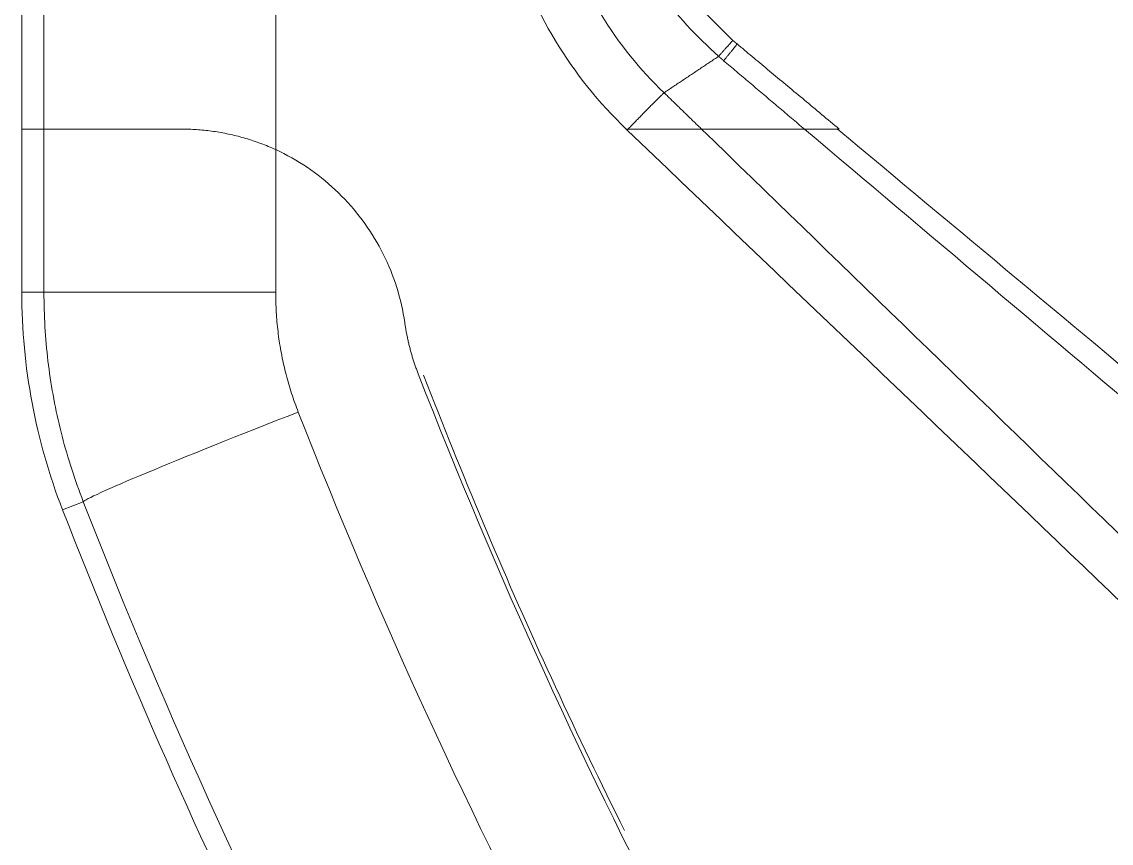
# Model space of a CAD drawing. Header units: inches. Extents: x 0 to 40, y 35.9 to 64.1.
# Drawn here: x 5.111 to 6.088, y 48.781 to 49.517 of the extents above; entities that cross this region are included whole.
import ezdxf

# ---------------------------------------------------------------- set-up
doc = ezdxf.new("R2010")
doc.units = ezdxf.units.IN
doc.header["$MEASUREMENT"] = 0
doc.layers.add('1', color=7, linetype='Continuous')
doc.layers.add('2', color=7, linetype='Continuous')

# ---------------------------------------------------------------- blocks, each defined once
blk = doc.blocks.new('block 731')
at = {"layer": '1', "color": 43, "lineweight": 18, "true_color": 0xccb266}
blk.add_lwpolyline([(5.47172, 49.20044), (5.47495, 49.19211), (5.47818, 49.18377), (5.48144, 49.17543), (5.4847, 49.16713), (5.48799, 49.15883), (5.49128, 49.15052), (5.4946, 49.14222), (5.49792, 49.13395), (5.50127, 49.12565), (5.50463, 49.11738), (5.50802, 49.10911), (5.51139, 49.10084), (5.51481, 49.09261), (5.51823, 49.08434), (5.52168, 49.07611), (5.52512, 49.06787), (5.5286, 49.05964), (5.53208, 49.05141), (5.53558, 49.04321), (5.53909, 49.03501), (5.54262, 49.02681), (5.54617, 49.01861), (5.54974, 49.01041), (5.55332, 49.00225), (5.55692, 48.99408), (5.56052, 48.98592), (5.56416, 48.97775), (5.56779, 48.96959), (5.57146, 48.96146), (5.57513, 48.95329), (5.57882, 48.94516), (5.58252, 48.93706), (5.58624, 48.92893), (5.58998, 48.92084), (5.59373, 48.91271), (5.59749, 48.90461), (5.60128, 48.89652), (5.60507, 48.88845), (5.60889, 48.88036), (5.61272, 48.8723), (5.61656, 48.86424), (5.62041, 48.85617), (5.62429, 48.84811), (5.62818, 48.84009), (5.63209, 48.83202), (5.636, 48.824), (5.63995, 48.81597), (5.64391, 48.80798), (5.64787, 48.79995), (5.65185, 48.79196)], dxfattribs=at)
blk = doc.blocks.new('block 2891')
at = {"layer": '2', "color": 80, "lineweight": 18, "true_color": 0x3fff00}
blk.add_lwpolyline([(5.11145, 52.55218), (5.11145, 49.27568)], dxfattribs=at)
blk = doc.blocks.new('block 2896')
at = {"layer": '2', "color": 80, "lineweight": 18, "true_color": 0x3fff00}
blk.add_lwpolyline([(5.25491, 49.4211), (5.13133, 49.4211)], dxfattribs=at)
blk = doc.blocks.new('block 2898')
at = {"layer": '2', "color": 80, "lineweight": 18, "true_color": 0x3fff00}
blk.add_lwpolyline([(5.14801, 49.07976), (5.16658, 49.08696)], dxfattribs=at)
blk = doc.blocks.new('block 2900')
at = {"layer": '2', "color": 80, "lineweight": 18, "true_color": 0x3fff00}
blk.add_lwpolyline([(5.13133, 49.4211), (5.11145, 49.4211)], dxfattribs=at)
blk = doc.blocks.new('block 2901')
at = {"layer": '2', "color": 80, "lineweight": 18, "true_color": 0x3fff00}
blk.add_lwpolyline([(5.13133, 49.27475), (5.33909, 49.27475)], dxfattribs=at)
blk = doc.blocks.new('block 2902')
at = {"layer": '2', "color": 80, "lineweight": 18, "true_color": 0x3fff00}
blk.add_lwpolyline([(5.33909, 49.27475), (5.33909, 49.40274)], dxfattribs=at)
blk = doc.blocks.new('block 2904')
at = {"layer": '2', "color": 80, "lineweight": 18, "true_color": 0x3fff00}
blk.add_lwpolyline([(5.11145, 49.27475), (5.13133, 49.27475)], dxfattribs=at)
blk = doc.blocks.new('block 2905')
at = {"layer": '2', "color": 80, "lineweight": 18, "true_color": 0x3fff00}
blk.add_lwpolyline([(5.11145, 49.4211), (5.11145, 49.27475)], dxfattribs=at)
blk = doc.blocks.new('block 2906')
at = {"layer": '2', "color": 80, "lineweight": 18, "true_color": 0x3fff00}
blk.add_lwpolyline([(5.13133, 49.4211), (5.13133, 49.27475)], dxfattribs=at)
blk = doc.blocks.new('block 2928')
at = {"layer": '2', "color": 7, "lineweight": 18, "true_color": 0xffffff}
blk.add_lwpolyline([(5.11145, 49.4211), (5.13133, 49.4211)], dxfattribs=at)
blk = doc.blocks.new('block 2929')
at = {"layer": '2', "color": 7, "lineweight": 18, "true_color": 0xffffff}
blk.add_lwpolyline([(5.11145, 49.4211), (5.11145, 52.55218)], dxfattribs=at)
blk = doc.blocks.new('block 2937')
at = {"layer": '2', "color": 7, "lineweight": 18, "true_color": 0xffffff}
blk.add_lwpolyline([(5.13133, 49.4211), (5.25491, 49.4211)], dxfattribs=at)
blk = doc.blocks.new('block 2942')
at = {"layer": '2', "color": 7, "lineweight": 18, "true_color": 0xffffff}
blk.add_lwpolyline([(5.13133, 49.4211), (5.13133, 52.53462)], dxfattribs=at)
blk = doc.blocks.new('block 2944')
at = {"layer": '2', "color": 7, "lineweight": 18, "true_color": 0xffffff}
blk.add_lwpolyline([(5.33909, 52.53462), (5.33909, 49.40274)], dxfattribs=at)
blk = doc.blocks.new('block 2955')
at = {"layer": '2', "color": 80, "lineweight": 18, "true_color": 0x3fff00}
blk.add_open_spline([(5.14801, 49.07976), (5.12386, 49.14194), (5.11145, 49.20806), (5.11145, 49.27475)], degree=3, dxfattribs=at)
blk = doc.blocks.new('block 2956')
at = {"layer": '2', "color": 80, "lineweight": 18, "true_color": 0x3fff00}
blk.add_open_spline([(5.14801, 49.07976), (5.26509, 48.77852), (5.40878, 48.48831), (5.57742, 48.2126)], degree=3, dxfattribs=at)
blk = doc.blocks.new('block 2965')
at = {"layer": '2', "color": 80, "lineweight": 18, "true_color": 0x3fff00}
blk.add_open_spline([(5.35936, 49.1674), (5.25215, 49.12551), (5.16842, 49.09054), (5.16658, 49.08696)], degree=3, dxfattribs=at)
blk = doc.blocks.new('block 2986')
at = {"layer": '2', "color": 7, "lineweight": 18, "true_color": 0xffffff}
blk.add_lwpolyline([(6.34575, 49.00125), (6.33569, 49.00965), (6.32561, 49.01806), (6.31555, 49.02646), (6.30549, 49.03487), (6.29541, 49.04328), (6.28535, 49.05165), (6.27529, 49.06005), (6.26522, 49.06846), (6.25516, 49.07687), (6.2451, 49.08527), (6.23504, 49.09368), (6.22496, 49.10208), (6.2149, 49.11049), (6.20484, 49.1189), (6.19476, 49.1273), (6.1847, 49.13567), (6.17464, 49.14408), (6.16457, 49.15249), (6.15451, 49.16089), (6.14445, 49.1693), (6.13437, 49.1777), (6.12431, 49.18611), (6.11425, 49.19452), (6.10419, 49.20292), (6.09412, 49.21133), (6.08406, 49.21973), (6.074, 49.22814), (6.06392, 49.23655), (6.05386, 49.24492), (6.0438, 49.25332), (6.03372, 49.26173), (6.02366, 49.27014), (6.0136, 49.27854), (6.00353, 49.28695), (5.99347, 49.29535), (5.98341, 49.30376), (5.97335, 49.31217), (5.96327, 49.32057), (5.95321, 49.32898), (5.94315, 49.33735), (5.93307, 49.34576), (5.92301, 49.35416), (5.91296, 49.36257), (5.90288, 49.37097), (5.89282, 49.37938), (5.88276, 49.38779), (5.87268, 49.39619), (5.86262, 49.4046), (5.85256, 49.413), (5.8425, 49.42141)], dxfattribs=at)
blk = doc.blocks.new('block 3016')
at = {"layer": '2', "color": 7, "lineweight": 18, "true_color": 0xffffff}
blk.add_lwpolyline([(5.57897, 49.70625), (5.57902, 49.7006), (5.57918, 49.69495), (5.57942, 49.6893), (5.57976, 49.68369), (5.58019, 49.67807), (5.58073, 49.67245), (5.58135, 49.66684), (5.58205, 49.66126), (5.58285, 49.65564), (5.58374, 49.6501), (5.58474, 49.64451), (5.58581, 49.639), (5.58696, 49.63346), (5.58822, 49.62794), (5.58956, 49.62247), (5.59098, 49.61702), (5.59249, 49.61158), (5.59409, 49.60614), (5.59578, 49.60076), (5.59756, 49.59539), (5.5994, 49.59008), (5.60135, 49.58478), (5.60336, 49.57947), (5.60546, 49.57424), (5.60765, 49.56903), (5.60992, 49.56387), (5.61227, 49.55873), (5.6147, 49.55363), (5.61721, 49.54857), (5.61979, 49.54354), (5.62246, 49.53858), (5.6252, 49.53365), (5.62803, 49.52876), (5.63092, 49.5239), (5.6339, 49.51911), (5.63695, 49.51436), (5.64007, 49.50967), (5.64327, 49.50502), (5.64655, 49.50041), (5.6499, 49.49586), (5.65332, 49.49138), (5.65681, 49.48697), (5.66038, 49.4826), (5.66401, 49.47825), (5.66772, 49.47402), (5.67149, 49.46985), (5.67535, 49.46571), (5.67926, 49.46165), (5.68324, 49.45765), (5.68728, 49.45373)], dxfattribs=at)
blk = doc.blocks.new('block 3017')
at = {"layer": '2', "color": 7, "lineweight": 18, "true_color": 0xffffff}
blk.add_open_spline([(5.65506, 49.4211), (5.6549, 49.42096), (5.65488, 49.42093), (5.65488, 49.42093), (5.65473, 49.42076), (5.65471, 49.42076), (5.65471, 49.42076), (5.65456, 49.42058), (5.65454, 49.42058), (5.65454, 49.42058), (5.65438, 49.42041), (5.65437, 49.42038), (5.65437, 49.42038), (5.65421, 49.4202), (5.65419, 49.4202), (5.65419, 49.4202)], degree=3, knots=[0, 0, 0, 0, 1, 1, 1, 2, 2, 2, 3, 3, 3, 4, 4, 4, 5, 5, 5, 5], dxfattribs=at)
blk = doc.blocks.new('block 3023')
at = {"layer": '2', "color": 7, "lineweight": 18, "true_color": 0xffffff}
blk.add_lwpolyline([(5.8428, 49.4211), (5.84254, 49.4211), (5.84224, 49.4211), (5.84195, 49.4211), (5.84162, 49.4211), (5.84128, 49.4211), (5.84094, 49.4211), (5.84056, 49.4211), (5.84016, 49.4211), (5.83975, 49.4211), (5.83933, 49.4211), (5.83889, 49.4211), (5.83844, 49.4211), (5.83796, 49.4211), (5.83747, 49.4211), (5.83697, 49.4211), (5.83646, 49.4211), (5.83592, 49.4211), (5.83539, 49.4211), (5.83484, 49.4211), (5.83427, 49.4211), (5.83368, 49.4211), (5.8331, 49.4211), (5.83249, 49.4211), (5.83189, 49.4211), (5.83127, 49.4211), (5.83065, 49.4211), (5.83001, 49.4211), (5.82936, 49.4211), (5.82871, 49.4211), (5.82803, 49.4211), (5.82736, 49.4211), (5.82667, 49.4211), (5.82598, 49.4211), (5.82528, 49.4211), (5.82457, 49.4211), (5.82385, 49.4211), (5.82312, 49.4211), (5.8224, 49.4211), (5.82166, 49.4211), (5.8209, 49.4211), (5.82016, 49.4211), (5.8194, 49.4211), (5.81863, 49.4211), (5.81787, 49.4211), (5.8171, 49.4211), (5.8163, 49.4211), (5.81553, 49.4211), (5.81474, 49.4211), (5.81394, 49.4211), (5.81313, 49.4211)], dxfattribs=at)
blk = doc.blocks.new('block 3024')
at = {"layer": '2', "color": 80, "lineweight": 18, "true_color": 0x3fff00}
blk.add_lwpolyline([(5.16658, 49.08696), (5.17362, 49.06894), (5.18073, 49.05096), (5.18792, 49.03298), (5.19515, 49.01506), (5.20246, 48.99715), (5.20981, 48.97927), (5.21724, 48.96142), (5.22473, 48.94364), (5.23227, 48.92587), (5.23989, 48.90809), (5.24755, 48.89038), (5.25529, 48.87268), (5.26309, 48.85504), (5.27094, 48.8374), (5.27887, 48.81983), (5.28684, 48.80226), (5.29489, 48.78472), (5.30298, 48.76722), (5.31117, 48.74975), (5.31938, 48.73229), (5.32767, 48.71489), (5.33602, 48.69749), (5.34445, 48.68016), (5.35292, 48.66284), (5.36145, 48.64554), (5.37004, 48.62828), (5.37871, 48.61106), (5.38742, 48.59386), (5.39621, 48.57671), (5.40506, 48.55955), (5.41397, 48.54246), (5.42294, 48.52538), (5.43197, 48.50836), (5.44106, 48.49134), (5.45021, 48.47435), (5.45943, 48.4574), (5.46871, 48.44049), (5.47805, 48.42357), (5.48745, 48.40673), (5.49691, 48.38991), (5.50643, 48.3731), (5.51603, 48.35632), (5.52567, 48.33958), (5.53539, 48.32291), (5.54516, 48.30623), (5.55499, 48.28956), (5.56488, 48.27295), (5.57484, 48.25638), (5.58486, 48.23981), (5.59494, 48.22331)], dxfattribs=at)
blk = doc.blocks.new('block 3027')
at = {"layer": '2', "color": 80, "lineweight": 18, "true_color": 0x3fff00}
blk.add_lwpolyline([(5.45483, 49.24754), (5.45496, 49.24661), (5.4551, 49.24564), (5.45526, 49.24471), (5.45539, 49.24378), (5.45555, 49.24282), (5.4557, 49.24189), (5.45588, 49.24096), (5.45603, 49.24003), (5.4562, 49.2391), (5.45638, 49.23813), (5.45657, 49.2372), (5.45676, 49.23627), (5.45693, 49.23534), (5.45713, 49.23441), (5.45732, 49.23348), (5.45753, 49.23255), (5.45774, 49.23162), (5.45794, 49.23069), (5.45815, 49.22976), (5.45837, 49.22883), (5.4586, 49.22793), (5.45882, 49.227), (5.45905, 49.22607), (5.45929, 49.22514), (5.45953, 49.22421), (5.45977, 49.22332), (5.46001, 49.22239), (5.46027, 49.22146), (5.46051, 49.22056), (5.46079, 49.21963), (5.46104, 49.21874), (5.4613, 49.21781), (5.46158, 49.21691), (5.46185, 49.21598), (5.46215, 49.21508), (5.46242, 49.21415), (5.46272, 49.21326), (5.46301, 49.21236), (5.4633, 49.21147), (5.46361, 49.21054), (5.46392, 49.20964), (5.46423, 49.20874), (5.46454, 49.20785), (5.46485, 49.20695), (5.46518, 49.20606), (5.46551, 49.20516), (5.46583, 49.20427), (5.46618, 49.20337), (5.46651, 49.20251), (5.46685, 49.20161)], dxfattribs=at)
blk = doc.blocks.new('block 3030')
at = {"layer": '2', "color": 80, "lineweight": 18, "true_color": 0x3fff00}
blk.add_lwpolyline([(5.86981, 48.38871), (5.86031, 48.40428), (5.85089, 48.41985), (5.84152, 48.43546), (5.83222, 48.4511), (5.82297, 48.46674), (5.81377, 48.48245), (5.80464, 48.49816), (5.79556, 48.51394), (5.78654, 48.52972), (5.77758, 48.54553), (5.76867, 48.56138), (5.75984, 48.57722), (5.75105, 48.59314), (5.74232, 48.60906), (5.73366, 48.62501), (5.72504, 48.64099), (5.7165, 48.65701), (5.70801, 48.67303), (5.69957, 48.68912), (5.69118, 48.70521), (5.68286, 48.72133), (5.67461, 48.73749), (5.66639, 48.75368), (5.65824, 48.76991), (5.65016, 48.78613), (5.64214, 48.8024), (5.63416, 48.81873), (5.62625, 48.83506), (5.61838, 48.85139), (5.6106, 48.86778), (5.60286, 48.88422), (5.59518, 48.90065), (5.58755, 48.91712), (5.57999, 48.93362), (5.57248, 48.95016), (5.56503, 48.96673), (5.55765, 48.9833), (5.55031, 48.99994), (5.54304, 49.01658), (5.53582, 49.03325), (5.52865, 49.04996), (5.52156, 49.0667), (5.51451, 49.08345), (5.50754, 49.10026), (5.50061, 49.11707), (5.49374, 49.13392), (5.48693, 49.1508), (5.48018, 49.16771), (5.47348, 49.18463), (5.46685, 49.20161)], dxfattribs=at)
blk = doc.blocks.new('block 3032')
at = {"layer": '2', "color": 80, "lineweight": 18, "true_color": 0x3fff00}
blk.add_lwpolyline([(5.45483, 49.24754), (5.45422, 49.25157), (5.45352, 49.25556), (5.45274, 49.25956), (5.45188, 49.26352), (5.45093, 49.26748), (5.44992, 49.27141), (5.44881, 49.2753), (5.44764, 49.27916), (5.44639, 49.28299), (5.44504, 49.28681), (5.44365, 49.2906), (5.44217, 49.29436), (5.44062, 49.29808), (5.43898, 49.30173), (5.43727, 49.30538), (5.43552, 49.30903), (5.43367, 49.31258), (5.43176, 49.31613), (5.42978, 49.31964), (5.42773, 49.32309), (5.42561, 49.32653), (5.42344, 49.32991), (5.42119, 49.33322), (5.41888, 49.33652), (5.41652, 49.33976), (5.41407, 49.34297), (5.41157, 49.3461), (5.40902, 49.3492), (5.40641, 49.35227), (5.40372, 49.35526), (5.401, 49.35823), (5.39821, 49.36112), (5.39535, 49.36395), (5.39244, 49.36674), (5.38949, 49.36946), (5.38648, 49.37211), (5.38341, 49.37473), (5.38029, 49.37728), (5.37711, 49.37976), (5.37388, 49.38221), (5.37063, 49.38455), (5.3673, 49.38686), (5.36393, 49.38906), (5.36052, 49.39123), (5.35705, 49.39333), (5.35354, 49.39537), (5.34999, 49.39729), (5.34639, 49.39919), (5.34276, 49.40102), (5.33909, 49.40274)], dxfattribs=at)
blk = doc.blocks.new('block 3035')
at = {"layer": '2', "color": 80, "lineweight": 18, "true_color": 0x3fff00}
blk.add_lwpolyline([(5.77255, 48.33917), (5.76284, 48.35498), (5.75317, 48.37086), (5.74358, 48.38675), (5.73403, 48.4027), (5.72456, 48.41865), (5.71514, 48.43463), (5.70577, 48.45065), (5.69647, 48.46671), (5.68722, 48.48276), (5.67803, 48.49888), (5.6689, 48.51501), (5.65984, 48.53116), (5.65084, 48.54736), (5.64188, 48.56358), (5.63299, 48.57984), (5.62417, 48.5961), (5.6154, 48.61243), (5.60669, 48.62876), (5.59804, 48.64513), (5.58944, 48.66156), (5.58092, 48.67796), (5.57244, 48.69443), (5.56404, 48.71093), (5.55568, 48.72743), (5.54738, 48.744), (5.53915, 48.76057), (5.53096, 48.77718), (5.52285, 48.79382), (5.51481, 48.81049), (5.5068, 48.8272), (5.49885, 48.84391), (5.49098, 48.86069), (5.48316, 48.87746), (5.47541, 48.89428), (5.46771, 48.91112), (5.46006, 48.928), (5.45248, 48.94492), (5.44497, 48.96183), (5.4375, 48.97882), (5.43011, 48.9958), (5.42275, 49.01282), (5.41548, 49.02988), (5.40825, 49.04696), (5.40108, 49.06409), (5.39399, 49.08124), (5.38694, 49.0984), (5.37995, 49.11562), (5.37302, 49.13285), (5.36617, 49.15011), (5.35936, 49.1674)], dxfattribs=at)
blk = doc.blocks.new('block 3036')
at = {"layer": '2', "color": 80, "lineweight": 18, "true_color": 0x3fff00}
blk.add_lwpolyline([(5.13133, 49.27475), (5.13135, 49.27086), (5.13138, 49.26697), (5.13145, 49.26311), (5.13156, 49.25925), (5.13168, 49.25536), (5.13185, 49.2515), (5.13202, 49.24767), (5.13223, 49.24382), (5.13247, 49.23996), (5.13274, 49.23613), (5.13304, 49.23231), (5.13336, 49.22849), (5.13371, 49.22466), (5.13409, 49.22084), (5.1345, 49.21701), (5.13495, 49.21322), (5.13541, 49.2094), (5.1359, 49.20561), (5.13641, 49.20182), (5.13696, 49.19803), (5.13755, 49.19428), (5.13815, 49.19049), (5.13879, 49.18673), (5.13945, 49.18298), (5.14013, 49.17922), (5.14086, 49.17547), (5.14162, 49.17171), (5.14239, 49.16795), (5.14318, 49.16423), (5.14401, 49.16048), (5.14487, 49.15676), (5.14577, 49.15304), (5.14668, 49.14932), (5.14763, 49.14563), (5.14859, 49.14191), (5.14959, 49.13822), (5.15062, 49.1345), (5.15169, 49.13082), (5.15278, 49.12713), (5.15388, 49.12348), (5.15503, 49.11979), (5.15619, 49.11614), (5.15739, 49.11245), (5.15862, 49.1088), (5.15987, 49.10515), (5.16115, 49.1015), (5.16248, 49.09785), (5.1638, 49.09423), (5.16518, 49.09061), (5.16658, 49.08696)], dxfattribs=at)
blk = doc.blocks.new('block 3037')
at = {"layer": '2', "color": 80, "lineweight": 18, "true_color": 0x3fff00}
blk.add_lwpolyline([(5.33909, 49.40274), (5.33743, 49.4035), (5.33576, 49.40422), (5.33411, 49.40494), (5.33244, 49.40563), (5.33077, 49.40632), (5.3291, 49.40698), (5.32743, 49.40763), (5.32576, 49.40825), (5.32407, 49.40887), (5.32238, 49.40949), (5.32069, 49.41008), (5.319, 49.41066), (5.3173, 49.41121), (5.31561, 49.41173), (5.3139, 49.41225), (5.31222, 49.41276), (5.31051, 49.41328), (5.30881, 49.41373), (5.3071, 49.41421), (5.3054, 49.41466), (5.30371, 49.41507), (5.302, 49.41549), (5.3003, 49.4159), (5.29859, 49.41628), (5.29689, 49.41666), (5.29518, 49.417), (5.29348, 49.41735), (5.29177, 49.41766), (5.29006, 49.41797), (5.28836, 49.41828), (5.28665, 49.41855), (5.28497, 49.41883), (5.28326, 49.41907), (5.28157, 49.41931), (5.27988, 49.41952), (5.2782, 49.41972), (5.27651, 49.41993), (5.27482, 49.4201), (5.27313, 49.42027), (5.27146, 49.42041), (5.26979, 49.42055), (5.26812, 49.42065), (5.26645, 49.42079), (5.26478, 49.42086), (5.26312, 49.42093), (5.26147, 49.421), (5.25982, 49.42107), (5.25818, 49.4211), (5.25654, 49.4211), (5.25491, 49.4211)], dxfattribs=at)
blk = doc.blocks.new('block 3038')
at = {"layer": '2', "color": 80, "lineweight": 18, "true_color": 0x3fff00}
blk.add_lwpolyline([(5.35936, 49.1674), (5.35855, 49.16947), (5.35776, 49.17154), (5.357, 49.17364), (5.35624, 49.17571), (5.3555, 49.17777), (5.35478, 49.17987), (5.35407, 49.18198), (5.35339, 49.18404), (5.35271, 49.18615), (5.35206, 49.18825), (5.35142, 49.19035), (5.3508, 49.19245), (5.35018, 49.19459), (5.3496, 49.19669), (5.34901, 49.19879), (5.34846, 49.20092), (5.34791, 49.20303), (5.34739, 49.20516), (5.34687, 49.2073), (5.34637, 49.2094), (5.34591, 49.21154), (5.34544, 49.21367), (5.345, 49.21581), (5.34457, 49.21798), (5.34415, 49.22011), (5.34376, 49.22225), (5.34338, 49.22442), (5.34302, 49.22656), (5.34265, 49.22873), (5.34233, 49.2309), (5.34202, 49.23303), (5.34171, 49.2352), (5.34143, 49.23737), (5.34116, 49.23958), (5.34091, 49.24175), (5.34067, 49.24392), (5.34045, 49.24609), (5.34024, 49.24829), (5.34007, 49.25046), (5.3399, 49.25267), (5.33974, 49.25487), (5.33961, 49.25705), (5.33948, 49.25925), (5.33938, 49.26145), (5.33928, 49.26366), (5.33921, 49.26586), (5.33916, 49.2681), (5.33911, 49.27031), (5.33909, 49.27251), (5.33909, 49.27475)], dxfattribs=at)
blk = doc.blocks.new('block 3041')
at = {"layer": '2', "color": 7, "lineweight": 18, "true_color": 0xffffff}
blk.add_lwpolyline([(5.33909, 49.40274), (5.33743, 49.4035), (5.33576, 49.40422), (5.33411, 49.40494), (5.33244, 49.40563), (5.33077, 49.40632), (5.3291, 49.40698), (5.32743, 49.40763), (5.32576, 49.40825), (5.32407, 49.40887), (5.32238, 49.40949), (5.32069, 49.41008), (5.319, 49.41066), (5.3173, 49.41121), (5.31561, 49.41173), (5.3139, 49.41225), (5.31222, 49.41276), (5.31051, 49.41328), (5.30881, 49.41373), (5.3071, 49.41421), (5.3054, 49.41466), (5.30371, 49.41507), (5.302, 49.41549), (5.3003, 49.4159), (5.29859, 49.41628), (5.29689, 49.41666), (5.29518, 49.417), (5.29348, 49.41735), (5.29177, 49.41766), (5.29006, 49.41797), (5.28836, 49.41828), (5.28665, 49.41855), (5.28497, 49.41883), (5.28326, 49.41907), (5.28157, 49.41931), (5.27988, 49.41952), (5.2782, 49.41972), (5.27651, 49.41993), (5.27482, 49.4201), (5.27313, 49.42027), (5.27146, 49.42041), (5.26979, 49.42055), (5.26812, 49.42065), (5.26645, 49.42079), (5.26478, 49.42086), (5.26312, 49.42093), (5.26147, 49.421), (5.25982, 49.42107), (5.25818, 49.4211), (5.25654, 49.4211), (5.25491, 49.4211)], dxfattribs=at)
blk = doc.blocks.new('block 3049')
at = {"layer": '2', "color": 7, "lineweight": 18, "true_color": 0xffffff}
blk.add_open_spline([(5.74905, 49.50061), (5.74893, 49.50054), (5.74888, 49.50048), (5.74888, 49.50048), (5.74873, 49.50034), (5.74864, 49.50023), (5.74864, 49.50023), (5.74854, 49.50013), (5.74842, 49.50003), (5.74842, 49.50003), (5.7483, 49.49989), (5.74816, 49.49975), (5.74816, 49.49975), (5.74802, 49.49961), (5.74787, 49.49944), (5.74787, 49.49944), (5.74787, 49.49944), (5.74769, 49.49927), (5.74769, 49.49927), (5.74769, 49.49927), (5.74752, 49.49906), (5.74752, 49.49906), (5.74752, 49.49906), (5.74733, 49.49886), (5.74733, 49.49886), (5.74733, 49.49886), (5.74714, 49.49865), (5.74714, 49.49865), (5.74714, 49.49865), (5.74694, 49.49844), (5.74694, 49.49844), (5.74694, 49.49844), (5.74671, 49.4982), (5.74671, 49.4982), (5.74671, 49.4982), (5.74649, 49.49796), (5.74649, 49.49796), (5.74649, 49.49796), (5.74626, 49.49768), (5.74626, 49.49768), (5.74626, 49.49768), (5.74601, 49.49744), (5.74601, 49.49744), (5.74601, 49.49744), (5.74576, 49.49713), (5.74576, 49.49713), (5.74576, 49.49713), (5.74549, 49.49686), (5.74549, 49.49686), (5.74549, 49.49686), (5.74523, 49.49655), (5.74523, 49.49655), (5.74523, 49.49655), (5.74494, 49.49624), (5.74494, 49.49624), (5.74494, 49.49624), (5.74466, 49.49593), (5.74466, 49.49593), (5.74466, 49.49593), (5.74435, 49.49558), (5.74435, 49.49558), (5.74435, 49.49558), (5.74404, 49.49524), (5.74404, 49.49524), (5.74404, 49.49524), (5.74373, 49.49489), (5.74373, 49.49489), (5.74373, 49.49489), (5.7434, 49.49452), (5.7434, 49.49452), (5.7434, 49.49452), (5.74308, 49.49417), (5.74308, 49.49417), (5.74308, 49.49417), (5.74273, 49.49379), (5.74273, 49.49379), (5.74273, 49.49379), (5.74237, 49.49338), (5.74237, 49.49338), (5.74237, 49.49338), (5.74203, 49.493), (5.74203, 49.493), (5.74203, 49.493), (5.74165, 49.49259), (5.74165, 49.49259), (5.74165, 49.49259), (5.74129, 49.49214), (5.74129, 49.49214), (5.74129, 49.49214), (5.74089, 49.49172), (5.74089, 49.49172), (5.74089, 49.49172), (5.74051, 49.49128), (5.74051, 49.49128), (5.74051, 49.49128), (5.7401, 49.49083), (5.7401, 49.49083), (5.7401, 49.49083), (5.7397, 49.49038), (5.7397, 49.49038), (5.7397, 49.49038), (5.73929, 49.4899), (5.73929, 49.4899), (5.73929, 49.4899), (5.73886, 49.48942), (5.73886, 49.48942), (5.73886, 49.48942), (5.73843, 49.48893), (5.73843, 49.48893), (5.73843, 49.48893), (5.738, 49.48845), (5.738, 49.48845), (5.738, 49.48845), (5.73755, 49.48794), (5.73755, 49.48794), (5.73755, 49.48794), (5.7371, 49.48742), (5.7371, 49.48742), (5.7371, 49.48742), (5.73665, 49.48694), (5.73665, 49.48694), (5.73665, 49.48694), (5.73619, 49.48639), (5.73619, 49.48639)], degree=3, knots=[0, 0, 0, 0, 1, 1, 1, 2, 2, 2, 3, 3, 3, 4, 4, 4, 5, 5, 5, 6, 6, 6, 7, 7, 7, 8, 8, 8, 9, 9, 9, 10, 10, 10, 11, 11, 11, 12, 12, 12, 13, 13, 13, 14, 14, 14, 15, 15, 15, 16, 16, 16, 17, 17, 17, 18, 18, 18, 19, 19, 19, 20, 20, 20, 21, 21, 21, 22, 22, 22, 23, 23, 23, 24, 24, 24, 25, 25, 25, 26, 26, 26, 27, 27, 27, 28, 28, 28, 29, 29, 29, 30, 30, 30, 31, 31, 31, 32, 32, 32, 33, 33, 33, 34, 34, 34, 35, 35, 35, 36, 36, 36, 37, 37, 37, 38, 38, 38, 39, 39, 39, 40, 40, 40, 41, 41, 41, 41], dxfattribs=at)
blk = doc.blocks.new('block 3059')
at = {"layer": '2', "color": 7, "lineweight": 18, "true_color": 0xffffff}
blk.add_lwpolyline([(5.68728, 49.45373), (5.68827, 49.45438), (5.68925, 49.45503), (5.69023, 49.45569), (5.69119, 49.45634), (5.69218, 49.457), (5.69316, 49.45765), (5.69414, 49.45831), (5.6951, 49.45896), (5.69609, 49.45962), (5.69707, 49.46027), (5.69805, 49.46093), (5.69901, 49.46158), (5.7, 49.46223), (5.70098, 49.46289), (5.70196, 49.46351), (5.70292, 49.4642), (5.70391, 49.46482), (5.70489, 49.46551), (5.70587, 49.46613), (5.70685, 49.46678), (5.70782, 49.46744), (5.7088, 49.46809), (5.70978, 49.46875), (5.71076, 49.4694), (5.71173, 49.47006), (5.71271, 49.47071), (5.71369, 49.47136), (5.71467, 49.47202), (5.71565, 49.47267), (5.71662, 49.47333), (5.7176, 49.47398), (5.71858, 49.47464), (5.71956, 49.47529), (5.72055, 49.47595), (5.72151, 49.4766), (5.72249, 49.47726), (5.72347, 49.47791), (5.72446, 49.47856), (5.72542, 49.47922), (5.7264, 49.47987), (5.72739, 49.48053), (5.72837, 49.48118), (5.72935, 49.48184), (5.73031, 49.48249), (5.7313, 49.48315), (5.73228, 49.48377), (5.73326, 49.48446), (5.73424, 49.48508), (5.73521, 49.48573), (5.73619, 49.48639)], dxfattribs=at)
blk = doc.blocks.new('block 3065')
at = {"layer": '2', "color": 7, "lineweight": 18, "true_color": 0xffffff}
blk.add_open_spline([(5.75276, 49.49748), (5.75271, 49.49734), (5.75265, 49.49731), (5.75265, 49.49731), (5.75255, 49.49713), (5.75248, 49.49703), (5.75248, 49.49703), (5.7524, 49.49693), (5.75231, 49.49679), (5.75231, 49.49679), (5.75221, 49.49669), (5.75209, 49.49651), (5.75209, 49.49651), (5.75197, 49.49638), (5.75183, 49.4962), (5.75183, 49.4962), (5.75183, 49.4962), (5.75167, 49.496), (5.75167, 49.496), (5.75167, 49.496), (5.75152, 49.49582), (5.75152, 49.49582), (5.75152, 49.49582), (5.75136, 49.49558), (5.75136, 49.49558), (5.75136, 49.49558), (5.75117, 49.49538), (5.75117, 49.49538), (5.75117, 49.49538), (5.751, 49.49514), (5.751, 49.49514), (5.751, 49.49514), (5.75079, 49.49489), (5.75079, 49.49489), (5.75079, 49.49489), (5.75059, 49.49462), (5.75059, 49.49462), (5.75059, 49.49462), (5.75036, 49.49434), (5.75036, 49.49434), (5.75036, 49.49434), (5.75014, 49.49407), (5.75014, 49.49407), (5.75014, 49.49407), (5.7499, 49.49379), (5.7499, 49.49379), (5.7499, 49.49379), (5.74966, 49.49348), (5.74966, 49.49348), (5.74966, 49.49348), (5.7494, 49.49314), (5.7494, 49.49314), (5.7494, 49.49314), (5.74914, 49.49283), (5.74914, 49.49283), (5.74914, 49.49283), (5.74887, 49.49248), (5.74887, 49.49248), (5.74887, 49.49248), (5.74857, 49.49214), (5.74857, 49.49214), (5.74857, 49.49214), (5.74828, 49.49176), (5.74828, 49.49176), (5.74828, 49.49176), (5.74797, 49.49138), (5.74797, 49.49138), (5.74797, 49.49138), (5.74766, 49.491), (5.74766, 49.491), (5.74766, 49.491), (5.74733, 49.49059), (5.74733, 49.49059), (5.74733, 49.49059), (5.747, 49.49021), (5.747, 49.49021), (5.747, 49.49021), (5.74668, 49.48976), (5.74668, 49.48976), (5.74668, 49.48976), (5.74632, 49.48935), (5.74632, 49.48935), (5.74632, 49.48935), (5.74597, 49.48893), (5.74597, 49.48893), (5.74597, 49.48893), (5.74561, 49.48849), (5.74561, 49.48849), (5.74561, 49.48849), (5.74523, 49.488), (5.74523, 49.488), (5.74523, 49.488), (5.74485, 49.48756), (5.74485, 49.48756), (5.74485, 49.48756), (5.74447, 49.48707), (5.74447, 49.48707), (5.74447, 49.48707), (5.74408, 49.48659), (5.74408, 49.48659), (5.74408, 49.48659), (5.74368, 49.48611), (5.74368, 49.48611), (5.74368, 49.48611), (5.74327, 49.48563), (5.74327, 49.48563), (5.74327, 49.48563), (5.74285, 49.48511), (5.74285, 49.48511), (5.74285, 49.48511), (5.74244, 49.48459), (5.74244, 49.48459), (5.74244, 49.48459), (5.74201, 49.48408), (5.74201, 49.48408), (5.74201, 49.48408), (5.74158, 49.48356), (5.74158, 49.48356), (5.74158, 49.48356), (5.74115, 49.48301), (5.74115, 49.48301), (5.74115, 49.48301), (5.7407, 49.48249), (5.7407, 49.48249)], degree=3, knots=[0, 0, 0, 0, 1, 1, 1, 2, 2, 2, 3, 3, 3, 4, 4, 4, 5, 5, 5, 6, 6, 6, 7, 7, 7, 8, 8, 8, 9, 9, 9, 10, 10, 10, 11, 11, 11, 12, 12, 12, 13, 13, 13, 14, 14, 14, 15, 15, 15, 16, 16, 16, 17, 17, 17, 18, 18, 18, 19, 19, 19, 20, 20, 20, 21, 21, 21, 22, 22, 22, 23, 23, 23, 24, 24, 24, 25, 25, 25, 26, 26, 26, 27, 27, 27, 28, 28, 28, 29, 29, 29, 30, 30, 30, 31, 31, 31, 32, 32, 32, 33, 33, 33, 34, 34, 34, 35, 35, 35, 36, 36, 36, 37, 37, 37, 38, 38, 38, 39, 39, 39, 40, 40, 40, 41, 41, 41, 41], dxfattribs=at)
blk = doc.blocks.new('block 3105')
at = {"layer": '2', "color": 7, "lineweight": 18, "true_color": 0xffffff}
blk.add_lwpolyline([(5.65497, 49.70625), (5.65519, 49.70157), (5.65542, 49.69691), (5.65568, 49.69226), (5.65595, 49.68761), (5.65628, 49.68296), (5.65666, 49.67831), (5.65711, 49.67366), (5.65762, 49.66904), (5.65822, 49.66443), (5.65893, 49.65985), (5.65972, 49.65523), (5.66062, 49.65068), (5.66162, 49.6461), (5.66269, 49.64155), (5.66384, 49.63704), (5.6651, 49.63256), (5.66642, 49.62808), (5.66782, 49.6236), (5.6693, 49.61919), (5.67085, 49.61478), (5.67247, 49.61041), (5.67416, 49.60607), (5.67592, 49.60176), (5.67776, 49.59745), (5.67965, 49.59322), (5.68162, 49.58898), (5.68367, 49.58478), (5.68577, 49.58064), (5.68796, 49.57651), (5.6902, 49.57241), (5.6925, 49.56834), (5.6949, 49.56431), (5.69734, 49.56035), (5.69988, 49.55642), (5.70248, 49.55257), (5.70515, 49.54874), (5.70789, 49.54495), (5.71071, 49.54123), (5.7136, 49.53761), (5.71658, 49.53403), (5.71962, 49.53048), (5.72273, 49.52704), (5.72589, 49.52363), (5.72911, 49.52025), (5.73236, 49.51691), (5.73567, 49.51364), (5.739, 49.51036), (5.74234, 49.50709), (5.7457, 49.50385), (5.74905, 49.50061)], dxfattribs=at)
blk = doc.blocks.new('block 3107')
at = {"layer": '2', "color": 7, "lineweight": 18, "true_color": 0xffffff}
blk.add_open_spline([(5.65419, 49.4202), (5.65402, 49.42038), (5.654, 49.42038), (5.654, 49.42038), (5.65383, 49.42055), (5.65382, 49.42058), (5.65382, 49.42058), (5.65364, 49.42072), (5.65363, 49.42076), (5.65363, 49.42076), (5.65345, 49.42093), (5.65344, 49.42093), (5.65344, 49.42093), (5.65326, 49.4211), (5.65325, 49.4211), (5.65325, 49.4211)], degree=3, knots=[0, 0, 0, 0, 1, 1, 1, 2, 2, 2, 3, 3, 3, 4, 4, 4, 5, 5, 5, 5], dxfattribs=at)
blk = doc.blocks.new('block 3125')
at = {"layer": '2', "color": 7, "lineweight": 18, "true_color": 0xffffff}
blk.add_lwpolyline([(5.73619, 49.48639), (5.73252, 49.4898), (5.72887, 49.49324), (5.72523, 49.49665), (5.72163, 49.50013), (5.71805, 49.50361), (5.71453, 49.50716), (5.71106, 49.51074), (5.70766, 49.51439), (5.70432, 49.51811), (5.70108, 49.5219), (5.69791, 49.52576), (5.69483, 49.52972), (5.69181, 49.53369), (5.68889, 49.53775), (5.68601, 49.54185), (5.68322, 49.54602), (5.6805, 49.55022), (5.67784, 49.55446), (5.67526, 49.55873), (5.67275, 49.56307), (5.6703, 49.56745), (5.66792, 49.57182), (5.66563, 49.57627), (5.66341, 49.58075), (5.66126, 49.58526), (5.65919, 49.58981), (5.65719, 49.59439), (5.65528, 49.59901), (5.65345, 49.60366), (5.6517, 49.60834), (5.65001, 49.61303), (5.64841, 49.61778), (5.64689, 49.62254), (5.64544, 49.62732), (5.64407, 49.63215), (5.64277, 49.63697), (5.64155, 49.64183), (5.64043, 49.64672), (5.6394, 49.65161), (5.63847, 49.6565), (5.63762, 49.66146), (5.6369, 49.66639), (5.63628, 49.67135), (5.63576, 49.67631), (5.63533, 49.68127), (5.63497, 49.68627), (5.63466, 49.69126), (5.6344, 49.69626), (5.63418, 49.70126), (5.63395, 49.70625)], dxfattribs=at)
blk = doc.blocks.new('block 3153')
at = {"layer": '2', "color": 7, "lineweight": 18, "true_color": 0xffffff}
blk.add_lwpolyline([(6.2556, 48.8447), (6.24358, 48.85621), (6.23156, 48.86775), (6.21953, 48.87926), (6.20751, 48.8908), (6.19549, 48.9023), (6.18346, 48.91381), (6.17144, 48.92535), (6.15942, 48.93686), (6.14739, 48.94836), (6.13537, 48.95991), (6.12335, 48.97141), (6.11132, 48.98292), (6.0993, 48.99446), (6.08728, 49.00597), (6.07525, 49.01747), (6.06323, 49.02901), (6.05121, 49.04052), (6.03918, 49.05203), (6.02716, 49.06353), (6.01514, 49.07504), (6.00311, 49.08658), (5.99109, 49.09809), (5.97905, 49.10959), (5.96703, 49.1211), (5.955, 49.13261), (5.94298, 49.14411), (5.93094, 49.15566), (5.91892, 49.16716), (5.90689, 49.17867), (5.89485, 49.19018), (5.88283, 49.20168), (5.87079, 49.21319), (5.85876, 49.2247), (5.84672, 49.23617), (5.8347, 49.24767), (5.82266, 49.25918), (5.81064, 49.27069), (5.7986, 49.28219), (5.78657, 49.2937), (5.77453, 49.30521), (5.76251, 49.31668), (5.75047, 49.32819), (5.73843, 49.33969), (5.7264, 49.3512), (5.71436, 49.36271), (5.70232, 49.37421), (5.6903, 49.38572), (5.67826, 49.39719), (5.66622, 49.4087), (5.65419, 49.4202)], dxfattribs=at)
blk = doc.blocks.new('block 3158')
at = {"layer": '2', "color": 7, "lineweight": 18, "true_color": 0xffffff}
blk.add_lwpolyline([(5.72087, 49.4211), (5.71972, 49.4211), (5.71855, 49.4211), (5.71736, 49.4211), (5.71617, 49.4211), (5.71497, 49.4211), (5.71374, 49.4211), (5.71252, 49.4211), (5.71128, 49.4211), (5.71004, 49.4211), (5.70878, 49.4211), (5.70752, 49.4211), (5.70625, 49.4211), (5.70497, 49.4211), (5.7037, 49.4211), (5.70241, 49.4211), (5.70112, 49.4211), (5.69981, 49.4211), (5.69852, 49.4211), (5.69721, 49.4211), (5.6959, 49.4211), (5.69457, 49.4211), (5.69324, 49.4211), (5.69192, 49.4211), (5.69059, 49.4211), (5.68925, 49.4211), (5.6879, 49.4211), (5.68656, 49.4211), (5.6852, 49.4211), (5.68386, 49.4211), (5.6825, 49.4211), (5.68113, 49.4211), (5.67977, 49.4211), (5.67841, 49.4211), (5.67704, 49.4211), (5.67567, 49.4211), (5.67431, 49.4211), (5.67294, 49.4211), (5.67157, 49.4211), (5.6702, 49.4211), (5.66882, 49.4211), (5.66744, 49.4211), (5.66608, 49.4211), (5.6647, 49.4211), (5.66332, 49.4211), (5.66195, 49.4211), (5.66057, 49.4211), (5.65919, 49.4211), (5.65781, 49.4211), (5.65643, 49.4211), (5.65506, 49.4211)], dxfattribs=at)
blk = doc.blocks.new('block 3159')
at = {"layer": '2', "color": 7, "lineweight": 18, "true_color": 0xffffff}
blk.add_lwpolyline([(5.68728, 49.45373), (5.68677, 49.45321), (5.68625, 49.45269), (5.68572, 49.45221), (5.68518, 49.45166), (5.68463, 49.45114), (5.68408, 49.45059), (5.68351, 49.45004), (5.68294, 49.44949), (5.68236, 49.4489), (5.68177, 49.44832), (5.68119, 49.44773), (5.68058, 49.44715), (5.67998, 49.44656), (5.67936, 49.44594), (5.67874, 49.44532), (5.67812, 49.4447), (5.67748, 49.44408), (5.67685, 49.44342), (5.67621, 49.44277), (5.67555, 49.44215), (5.67492, 49.4415), (5.67426, 49.44081), (5.67359, 49.44015), (5.67294, 49.4395), (5.67226, 49.43881), (5.67159, 49.43812), (5.67092, 49.43746), (5.67025, 49.43678), (5.66956, 49.43609), (5.66889, 49.43536), (5.6682, 49.43467), (5.66751, 49.43399), (5.66682, 49.43326), (5.66613, 49.43257), (5.66544, 49.43185), (5.66474, 49.43116), (5.66405, 49.43044), (5.66336, 49.42971), (5.66267, 49.42899), (5.66196, 49.4283), (5.66127, 49.42758), (5.66058, 49.42685), (5.65988, 49.42613), (5.65919, 49.42541), (5.6585, 49.42468), (5.65781, 49.42396), (5.65712, 49.42327), (5.65643, 49.42255), (5.65574, 49.42182), (5.65506, 49.4211)], dxfattribs=at)
blk = doc.blocks.new('block 3198')
at = {"layer": '2', "color": 7, "lineweight": 18, "true_color": 0xffffff}
blk.add_lwpolyline([(5.45483, 49.24754), (5.45422, 49.25157), (5.45352, 49.25556), (5.45274, 49.25956), (5.45188, 49.26352), (5.45093, 49.26748), (5.44992, 49.27141), (5.44881, 49.2753), (5.44764, 49.27916), (5.44639, 49.28299), (5.44504, 49.28681), (5.44365, 49.2906), (5.44217, 49.29436), (5.44062, 49.29808), (5.43898, 49.30173), (5.43727, 49.30538), (5.43552, 49.30903), (5.43367, 49.31258), (5.43176, 49.31613), (5.42978, 49.31964), (5.42773, 49.32309), (5.42561, 49.32653), (5.42344, 49.32991), (5.42119, 49.33322), (5.41888, 49.33652), (5.41652, 49.33976), (5.41407, 49.34297), (5.41157, 49.3461), (5.40902, 49.3492), (5.40641, 49.35227), (5.40372, 49.35526), (5.401, 49.35823), (5.39821, 49.36112), (5.39535, 49.36395), (5.39244, 49.36674), (5.38949, 49.36946), (5.38648, 49.37211), (5.38341, 49.37473), (5.38029, 49.37728), (5.37711, 49.37976), (5.37388, 49.38221), (5.37063, 49.38455), (5.3673, 49.38686), (5.36393, 49.38906), (5.36052, 49.39123), (5.35705, 49.39333), (5.35354, 49.39537), (5.34999, 49.39729), (5.34639, 49.39919), (5.34276, 49.40102), (5.33909, 49.40274)], dxfattribs=at)
blk = doc.blocks.new('block 3202')
at = {"layer": '2', "color": 7, "lineweight": 18, "true_color": 0xffffff}
blk.add_lwpolyline([(5.65325, 49.4211), (5.6488, 49.42565), (5.64436, 49.43023), (5.63997, 49.43481), (5.63561, 49.43943), (5.63132, 49.44415), (5.62712, 49.4489), (5.623, 49.45373), (5.61897, 49.45865), (5.61504, 49.46365), (5.6112, 49.46871), (5.60744, 49.47384), (5.60378, 49.47905), (5.60019, 49.48432), (5.59668, 49.48962), (5.59325, 49.49496), (5.58991, 49.50041), (5.58664, 49.50585), (5.58347, 49.5114), (5.58037, 49.51694), (5.57737, 49.52256), (5.57446, 49.52824), (5.57165, 49.53393), (5.56891, 49.53968), (5.56629, 49.5455), (5.56374, 49.55133), (5.56131, 49.55722), (5.55897, 49.56314), (5.55673, 49.5691), (5.55458, 49.5751), (5.55253, 49.58113), (5.55057, 49.58719), (5.54871, 49.59329), (5.54695, 49.59938), (5.54528, 49.60555), (5.54371, 49.61172), (5.54223, 49.61792), (5.54085, 49.62412), (5.53956, 49.63036), (5.53837, 49.63663), (5.53728, 49.6429), (5.53632, 49.6492), (5.53546, 49.65547), (5.53472, 49.66181), (5.5341, 49.66811), (5.5336, 49.67445), (5.5332, 49.68083), (5.53289, 49.68717), (5.53265, 49.6935), (5.53244, 49.69988), (5.53225, 49.70625)], dxfattribs=at)
blk = doc.blocks.new('block 3212')
at = {"layer": '2', "color": 7, "lineweight": 18, "true_color": 0xffffff}
blk.add_lwpolyline([(5.45483, 49.24754), (5.45496, 49.24661), (5.4551, 49.24564), (5.45526, 49.24471), (5.45539, 49.24378), (5.45555, 49.24282), (5.4557, 49.24189), (5.45588, 49.24096), (5.45603, 49.24003), (5.4562, 49.2391), (5.45638, 49.23813), (5.45657, 49.2372), (5.45676, 49.23627), (5.45693, 49.23534), (5.45713, 49.23441), (5.45732, 49.23348), (5.45753, 49.23255), (5.45774, 49.23162), (5.45794, 49.23069), (5.45815, 49.22976), (5.45837, 49.22883), (5.4586, 49.22793), (5.45882, 49.227), (5.45905, 49.22607), (5.45929, 49.22514), (5.45953, 49.22421), (5.45977, 49.22332), (5.46001, 49.22239), (5.46027, 49.22146), (5.46051, 49.22056), (5.46079, 49.21963), (5.46104, 49.21874), (5.4613, 49.21781), (5.46158, 49.21691), (5.46185, 49.21598), (5.46215, 49.21508), (5.46242, 49.21415), (5.46272, 49.21326), (5.46301, 49.21236), (5.4633, 49.21147), (5.46361, 49.21054), (5.46392, 49.20964), (5.46423, 49.20874), (5.46454, 49.20785), (5.46485, 49.20695), (5.46518, 49.20606), (5.46551, 49.20516), (5.46583, 49.20427), (5.46618, 49.20337), (5.46651, 49.20251), (5.46685, 49.20161)], dxfattribs=at)
blk = doc.blocks.new('block 3215')
at = {"layer": '2', "color": 7, "lineweight": 18, "true_color": 0xffffff}
blk.add_open_spline([(5.65325, 49.4211), (5.65338, 49.4211), (5.65342, 49.4211), (5.65342, 49.4211), (5.65357, 49.4211), (5.65361, 49.4211), (5.65361, 49.4211), (5.65375, 49.4211), (5.65378, 49.4211), (5.65378, 49.4211), (5.65394, 49.4211), (5.65397, 49.4211), (5.65397, 49.4211), (5.65411, 49.4211), (5.65416, 49.4211), (5.65416, 49.4211), (5.6543, 49.4211), (5.65433, 49.4211), (5.65433, 49.4211), (5.65449, 49.4211), (5.65452, 49.4211), (5.65452, 49.4211), (5.65466, 49.4211), (5.65469, 49.4211), (5.65469, 49.4211), (5.65485, 49.4211), (5.65488, 49.4211), (5.65488, 49.4211), (5.65502, 49.4211), (5.65506, 49.4211), (5.65506, 49.4211)], degree=3, knots=[0, 0, 0, 0, 1, 1, 1, 2, 2, 2, 3, 3, 3, 4, 4, 4, 5, 5, 5, 6, 6, 6, 7, 7, 7, 8, 8, 8, 9, 9, 9, 10, 10, 10, 10], dxfattribs=at)
blk = doc.blocks.new('block 3228')
at = {"layer": '2', "color": 7, "lineweight": 18, "true_color": 0xffffff}
blk.add_lwpolyline([(5.86981, 48.38871), (5.86031, 48.40428), (5.85089, 48.41985), (5.84152, 48.43546), (5.83222, 48.4511), (5.82297, 48.46674), (5.81377, 48.48245), (5.80464, 48.49816), (5.79556, 48.51394), (5.78654, 48.52972), (5.77758, 48.54553), (5.76867, 48.56138), (5.75984, 48.57722), (5.75105, 48.59314), (5.74232, 48.60906), (5.73366, 48.62501), (5.72504, 48.64099), (5.7165, 48.65701), (5.70801, 48.67303), (5.69957, 48.68912), (5.69118, 48.70521), (5.68286, 48.72133), (5.67461, 48.73749), (5.66639, 48.75368), (5.65824, 48.76991), (5.65016, 48.78613), (5.64214, 48.8024), (5.63416, 48.81873), (5.62625, 48.83506), (5.61838, 48.85139), (5.6106, 48.86778), (5.60286, 48.88422), (5.59518, 48.90065), (5.58755, 48.91712), (5.57999, 48.93362), (5.57248, 48.95016), (5.56503, 48.96673), (5.55765, 48.9833), (5.55031, 48.99994), (5.54304, 49.01658), (5.53582, 49.03325), (5.52865, 49.04996), (5.52156, 49.0667), (5.51451, 49.08345), (5.50754, 49.10026), (5.50061, 49.11707), (5.49374, 49.13392), (5.48693, 49.1508), (5.48018, 49.16771), (5.47348, 49.18463), (5.46685, 49.20161)], dxfattribs=at)
blk = doc.blocks.new('block 3263')
at = {"layer": '2', "color": 7, "lineweight": 18, "true_color": 0xffffff}
blk.add_lwpolyline([(5.72087, 49.4211), (5.72272, 49.4211), (5.72456, 49.4211), (5.72639, 49.4211), (5.72823, 49.4211), (5.73007, 49.4211), (5.7319, 49.4211), (5.73374, 49.4211), (5.73558, 49.4211), (5.73741, 49.4211), (5.73925, 49.4211), (5.7411, 49.4211), (5.74294, 49.4211), (5.74478, 49.4211), (5.74661, 49.4211), (5.74845, 49.4211), (5.7503, 49.4211), (5.75214, 49.4211), (5.75398, 49.4211), (5.75582, 49.4211), (5.75767, 49.4211), (5.75951, 49.4211), (5.76135, 49.4211), (5.7632, 49.4211), (5.76504, 49.4211), (5.76688, 49.4211), (5.76874, 49.4211), (5.77059, 49.4211), (5.77243, 49.4211), (5.77427, 49.4211), (5.77612, 49.4211), (5.77798, 49.4211), (5.77982, 49.4211), (5.78166, 49.4211), (5.78351, 49.4211), (5.78537, 49.4211), (5.78721, 49.4211), (5.78905, 49.4211), (5.79091, 49.4211), (5.79276, 49.4211), (5.79462, 49.4211), (5.79646, 49.4211), (5.79832, 49.4211), (5.80016, 49.4211), (5.80202, 49.4211), (5.80387, 49.4211), (5.80573, 49.4211), (5.80759, 49.4211), (5.80943, 49.4211), (5.81129, 49.4211), (5.81315, 49.4211)], dxfattribs=at)
blk = doc.blocks.new('block 3264')
at = {"layer": '2', "color": 7, "lineweight": 18, "true_color": 0xffffff}
blk.add_lwpolyline([(5.75276, 49.49748), (5.75441, 49.4961), (5.75608, 49.49469), (5.75775, 49.49331), (5.75944, 49.4919), (5.76113, 49.49052), (5.76282, 49.48907), (5.76452, 49.48766), (5.76623, 49.48625), (5.76795, 49.4848), (5.76967, 49.48339), (5.7714, 49.48194), (5.77314, 49.48049), (5.77488, 49.47905), (5.77663, 49.47757), (5.77839, 49.47612), (5.78016, 49.47464), (5.78194, 49.47316), (5.78371, 49.47167), (5.78549, 49.47019), (5.7873, 49.46871), (5.78909, 49.4672), (5.7909, 49.46568), (5.79272, 49.46416), (5.79453, 49.46265), (5.79636, 49.46113), (5.7982, 49.45962), (5.80004, 49.45807), (5.80189, 49.45652), (5.80375, 49.45497), (5.80562, 49.45342), (5.80748, 49.45187), (5.80936, 49.45031), (5.81126, 49.44873), (5.81315, 49.44715), (5.81505, 49.44556), (5.81696, 49.44398), (5.81887, 49.44239), (5.82078, 49.44077), (5.82271, 49.43919), (5.82466, 49.43757), (5.82659, 49.43595), (5.82853, 49.43433), (5.8305, 49.43271), (5.83246, 49.43106), (5.83442, 49.4294), (5.83641, 49.42775), (5.83839, 49.4261), (5.84038, 49.42444), (5.84238, 49.42279), (5.8444, 49.4211)], dxfattribs=at)
blk = doc.blocks.new('block 3274')
at = {"layer": '2', "color": 7, "lineweight": 18, "true_color": 0xffffff}
blk.add_lwpolyline([(6.33117, 48.98347), (6.3208, 48.99222), (6.31045, 49.00097), (6.30008, 49.00972), (6.28973, 49.01847), (6.27936, 49.02726), (6.26901, 49.03601), (6.25864, 49.04476), (6.24828, 49.05351), (6.23793, 49.06226), (6.22756, 49.07101), (6.21721, 49.07976), (6.20684, 49.08851), (6.19649, 49.09726), (6.18612, 49.10601), (6.17576, 49.11476), (6.16539, 49.12351), (6.15504, 49.13226), (6.14467, 49.14101), (6.13432, 49.1498), (6.12395, 49.15855), (6.1136, 49.1673), (6.10323, 49.17605), (6.09288, 49.1848), (6.08252, 49.19355), (6.07215, 49.2023), (6.0618, 49.21105), (6.05143, 49.2198), (6.04108, 49.22855), (6.03071, 49.2373), (6.02036, 49.24606), (6.00999, 49.25481), (5.99963, 49.26356), (5.98926, 49.27231), (5.97891, 49.28106), (5.96856, 49.28981), (5.95819, 49.29856), (5.94784, 49.30734), (5.93747, 49.31609), (5.92711, 49.32484), (5.91674, 49.3336), (5.90639, 49.34235), (5.89602, 49.3511), (5.88567, 49.35985), (5.8753, 49.3686), (5.86495, 49.37735), (5.85458, 49.3861), (5.84423, 49.39485), (5.83386, 49.4036), (5.8235, 49.41235), (5.81315, 49.4211)], dxfattribs=at)
blk = doc.blocks.new('block 3283')
at = {"layer": '2', "color": 7, "lineweight": 18, "true_color": 0xffffff}
blk.add_lwpolyline([(5.81315, 49.4211), (5.81169, 49.42234), (5.81024, 49.42358), (5.80879, 49.42479), (5.80735, 49.42603), (5.8059, 49.42727), (5.80445, 49.42847), (5.803, 49.42971), (5.80156, 49.43092), (5.80011, 49.43216), (5.79865, 49.4334), (5.7972, 49.43461), (5.79575, 49.43585), (5.79431, 49.43709), (5.79286, 49.43829), (5.79141, 49.43953), (5.78997, 49.44077), (5.78852, 49.44198), (5.78707, 49.44322), (5.78562, 49.44442), (5.78416, 49.44566), (5.78271, 49.4469), (5.78127, 49.44811), (5.77982, 49.44935), (5.77837, 49.45056), (5.77693, 49.4518), (5.77548, 49.45304), (5.77403, 49.45424), (5.77258, 49.45548), (5.77112, 49.45672), (5.76967, 49.45793), (5.76823, 49.45917), (5.76678, 49.46041), (5.76533, 49.46161), (5.76389, 49.46286), (5.76244, 49.46406), (5.76099, 49.4653), (5.75955, 49.46654), (5.7581, 49.46775), (5.75663, 49.46899), (5.75519, 49.47023), (5.75374, 49.47143), (5.75229, 49.47267), (5.75085, 49.47391), (5.7494, 49.47512), (5.74795, 49.47636), (5.74651, 49.47757), (5.74506, 49.47881), (5.74359, 49.48005), (5.74215, 49.48125), (5.7407, 49.48249)], dxfattribs=at)
blk = doc.blocks.new('block 3284')
at = {"layer": '2', "color": 7, "lineweight": 18, "true_color": 0xffffff}
blk.add_open_spline([(5.7407, 49.48249), (5.74061, 49.48256), (5.74053, 49.48263), (5.74053, 49.48263), (5.74042, 49.48273), (5.74034, 49.4828), (5.74034, 49.4828), (5.74025, 49.48287), (5.74017, 49.48294), (5.74017, 49.48294), (5.74008, 49.48304), (5.73998, 49.48311), (5.73998, 49.48311), (5.73989, 49.48318), (5.7398, 49.48328), (5.7398, 49.48328), (5.7397, 49.48335), (5.73962, 49.48342), (5.73962, 49.48342), (5.73953, 49.48349), (5.73944, 49.48359), (5.73944, 49.48359), (5.73936, 49.48366), (5.73925, 49.48373), (5.73925, 49.48373), (5.73917, 49.4838), (5.73908, 49.4839), (5.73908, 49.4839), (5.739, 49.48397), (5.73889, 49.48404), (5.73889, 49.48404), (5.73881, 49.48411), (5.73872, 49.48421), (5.73872, 49.48421), (5.73863, 49.48428), (5.73853, 49.48435), (5.73853, 49.48435), (5.73844, 49.48446), (5.73836, 49.48452), (5.73836, 49.48452), (5.73827, 49.48459), (5.73817, 49.48466), (5.73817, 49.48466), (5.73808, 49.48477), (5.738, 49.48483), (5.738, 49.48483), (5.73791, 49.4849), (5.73781, 49.48497), (5.73781, 49.48497), (5.73772, 49.48508), (5.73763, 49.48514), (5.73763, 49.48514), (5.73755, 49.48521), (5.73744, 49.48528), (5.73744, 49.48528), (5.73736, 49.48539), (5.73727, 49.48545), (5.73727, 49.48545), (5.73719, 49.48552), (5.73708, 49.48563), (5.73708, 49.48563), (5.737, 49.4857), (5.73691, 49.48576), (5.73691, 49.48576), (5.73682, 49.48583), (5.73672, 49.48594), (5.73672, 49.48594), (5.73664, 49.48601), (5.73655, 49.48608), (5.73655, 49.48608), (5.73646, 49.48614), (5.73636, 49.48625), (5.73636, 49.48625), (5.73627, 49.48632), (5.73619, 49.48639), (5.73619, 49.48639)], degree=3, knots=[0, 0, 0, 0, 1, 1, 1, 2, 2, 2, 3, 3, 3, 4, 4, 4, 5, 5, 5, 6, 6, 6, 7, 7, 7, 8, 8, 8, 9, 9, 9, 10, 10, 10, 11, 11, 11, 12, 12, 12, 13, 13, 13, 14, 14, 14, 15, 15, 15, 16, 16, 16, 17, 17, 17, 18, 18, 18, 19, 19, 19, 20, 20, 20, 21, 21, 21, 22, 22, 22, 23, 23, 23, 24, 24, 24, 25, 25, 25, 25], dxfattribs=at)
blk = doc.blocks.new('block 3285')
at = {"layer": '2', "color": 7, "lineweight": 18, "true_color": 0xffffff}
blk.add_open_spline([(5.74905, 49.50061), (5.74921, 49.50048), (5.74928, 49.50041), (5.74928, 49.50041), (5.74943, 49.5003), (5.7495, 49.50023), (5.7495, 49.50023), (5.74964, 49.5001), (5.74973, 49.50003), (5.74973, 49.50003), (5.74986, 49.49992), (5.74995, 49.49986), (5.74995, 49.49986), (5.75009, 49.49972), (5.75016, 49.49965), (5.75016, 49.49965), (5.75031, 49.49955), (5.75038, 49.49948), (5.75038, 49.49948), (5.75054, 49.49934), (5.75061, 49.49927), (5.75061, 49.49927), (5.75076, 49.49917), (5.75083, 49.4991), (5.75083, 49.4991), (5.75098, 49.49896), (5.75105, 49.49893), (5.75105, 49.49893), (5.75119, 49.49879), (5.75128, 49.49872), (5.75128, 49.49872), (5.75141, 49.49858), (5.7515, 49.49855), (5.7515, 49.49855), (5.75164, 49.49841), (5.75172, 49.49834), (5.75172, 49.49834), (5.75186, 49.49824), (5.75195, 49.49817), (5.75195, 49.49817), (5.75209, 49.49803), (5.75217, 49.49796), (5.75217, 49.49796), (5.75231, 49.49786), (5.75238, 49.49779), (5.75238, 49.49779), (5.75253, 49.49765), (5.7526, 49.49762), (5.7526, 49.49762)], degree=3, knots=[0, 0, 0, 0, 1, 1, 1, 2, 2, 2, 3, 3, 3, 4, 4, 4, 5, 5, 5, 6, 6, 6, 7, 7, 7, 8, 8, 8, 9, 9, 9, 10, 10, 10, 11, 11, 11, 12, 12, 12, 13, 13, 13, 14, 14, 14, 15, 15, 15, 16, 16, 16, 16], dxfattribs=at)
blk = doc.blocks.new('block 3291')
at = {"layer": '2', "color": 7, "lineweight": 18, "true_color": 0xffffff}
blk.add_lwpolyline([(5.68728, 49.45373), (5.68796, 49.45307), (5.68863, 49.45242), (5.6893, 49.45176), (5.68997, 49.45111), (5.69064, 49.45045), (5.69131, 49.4498), (5.69199, 49.44914), (5.69266, 49.44849), (5.69333, 49.44783), (5.694, 49.44718), (5.69467, 49.44653), (5.69535, 49.44587), (5.69602, 49.44525), (5.69669, 49.4446), (5.69736, 49.44394), (5.69803, 49.44329), (5.6987, 49.44263), (5.69938, 49.44198), (5.70005, 49.44132), (5.70072, 49.44067), (5.70139, 49.44001), (5.70206, 49.43936), (5.70274, 49.4387), (5.70341, 49.43805), (5.70408, 49.4374), (5.70475, 49.43678), (5.70542, 49.43612), (5.70609, 49.43547), (5.70677, 49.43481), (5.70744, 49.43416), (5.70811, 49.4335), (5.70878, 49.43285), (5.70945, 49.43219), (5.71013, 49.43154), (5.7108, 49.43088), (5.71147, 49.43023), (5.71214, 49.42958), (5.71281, 49.42892), (5.71348, 49.4283), (5.71416, 49.42765), (5.71483, 49.42699), (5.7155, 49.42634), (5.71617, 49.42568), (5.71684, 49.42503), (5.71751, 49.42437), (5.71819, 49.42372), (5.71886, 49.42306), (5.71953, 49.42241), (5.7202, 49.42176), (5.72087, 49.4211)], dxfattribs=at)
blk = doc.blocks.new('block 3292')
at = {"layer": '2', "color": 7, "lineweight": 18, "true_color": 0xffffff}
blk.add_lwpolyline([(5.72087, 49.4211), (5.73216, 49.41018), (5.74342, 49.39926), (5.75469, 49.3883), (5.76595, 49.37738), (5.77724, 49.36643), (5.7885, 49.35551), (5.79977, 49.34458), (5.81105, 49.33363), (5.82231, 49.32271), (5.83358, 49.31175), (5.84485, 49.30083), (5.85613, 49.28988), (5.86739, 49.27896), (5.87866, 49.26803), (5.88994, 49.25708), (5.90121, 49.24612), (5.91247, 49.2352), (5.92376, 49.22428), (5.93502, 49.21333), (5.94629, 49.20241), (5.95757, 49.19145), (5.96883, 49.18053), (5.9801, 49.16957), (5.99138, 49.15865), (6.00265, 49.1477), (6.01393, 49.13678), (6.0252, 49.12582), (6.03646, 49.1149), (6.04774, 49.10395), (6.05901, 49.09302), (6.07029, 49.08207), (6.08156, 49.07115), (6.09284, 49.06019), (6.10411, 49.04927), (6.11537, 49.03832), (6.12665, 49.02736), (6.13792, 49.01644), (6.1492, 49.00548), (6.16047, 48.99456), (6.17175, 48.98361), (6.18302, 48.97269), (6.1943, 48.96173), (6.20556, 48.95081), (6.21685, 48.93986), (6.22811, 48.9289), (6.2394, 48.91798), (6.25066, 48.90702), (6.26194, 48.8961), (6.27321, 48.88515), (6.28449, 48.87419)], dxfattribs=at)

msp = doc.modelspace()

# ---------------------------------------------------------------- block references
at = {"layer": '1'}
msp.add_blockref('block 731', (0, 0), dxfattribs=at)
at = {"layer": '2'}
for name in ['block 2891', 'block 2929', 'block 2942', 'block 2944', 'block 3202', 'block 3016', 'block 3125', 'block 3105', 'block 3049', 'block 3285', 'block 3065', 'block 3264', 'block 3059', 'block 3284', 'block 3283', 'block 3159', 'block 3291', 'block 2900', 'block 2905', 'block 2928', 'block 2896', 'block 2906', 'block 2937', 'block 3037', 'block 3041', 'block 3107', 'block 3215', 'block 3017', 'block 3153', 'block 3158', 'block 3263', 'block 3292', 'block 3023', 'block 3274', 'block 2986', 'block 2902', 'block 3032', 'block 3198', 'block 2904', 'block 2955', 'block 2901', 'block 3036', 'block 3038', 'block 3027', 'block 3212', 'block 3030', 'block 3228', 'block 2965', 'block 3035', 'block 2898', 'block 2956', 'block 3024']:
    msp.add_blockref(name, (0, 0), dxfattribs=at)

doc.saveas('drawing.dxf')
